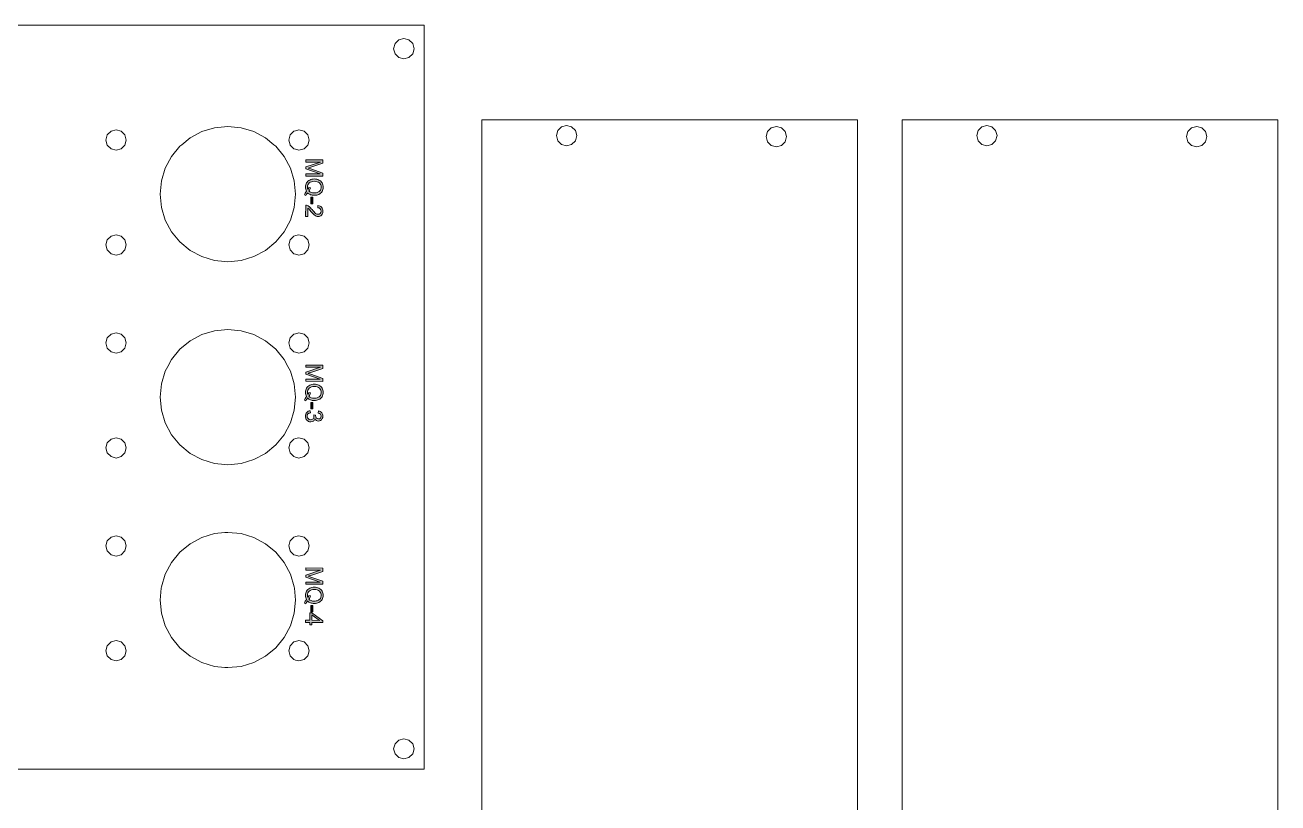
# Model space of a CAD drawing. Header units: inches. Extents: x -141 to 256, y 168 to 398.
# Drawn here: x 70.7 to 255.7, y 283.2 to 398.2 of the extents above; entities that cross this region are included whole.
import ezdxf

# ---------------------------------------------------------------- set-up
doc = ezdxf.new("R2010")
doc.units = ezdxf.units.IN
doc.header["$MEASUREMENT"] = 0
doc.layers.add('Capa 1', color=7, linetype='Continuous')

# ---------------------------------------------------------------- blocks, each defined once
blk = doc.blocks.new('block 10')
at = {"layer": 'Capa 1', "true_color": 0x575756}
h = blk.add_hatch(color=251, dxfattribs=at)
h.dxf.hatch_style = 2
edge = h.paths.add_edge_path()
edge.add_spline(control_points=[(112.15, 317.99), (112.15, 317.99), (114.67, 317.98), (114.67, 317.98), (114.67, 317.98), (114.67, 317.47), (114.67, 317.47), (114.67, 317.47), (112.88, 316.88), (112.88, 316.88), (112.71, 316.83), (112.59, 316.79), (112.51, 316.76), (112.6, 316.73), (112.73, 316.69), (112.91, 316.63), (112.91, 316.63), (114.67, 316.02), (114.67, 316.02), (114.67, 316.02), (114.67, 315.57), (114.67, 315.57), (114.67, 315.57), (112.14, 315.58), (112.14, 315.58), (112.14, 315.58), (112.14, 315.9), (112.14, 315.9), (112.14, 315.9), (114.25, 315.89), (114.25, 315.89), (114.25, 315.89), (112.14, 316.63), (112.14, 316.63), (112.14, 316.63), (112.14, 316.93), (112.14, 316.93), (112.14, 316.93), (114.3, 317.66), (114.3, 317.66), (114.3, 317.66), (112.15, 317.66), (112.15, 317.66), (112.15, 317.66), (112.15, 317.99), (112.15, 317.99)], knot_values=[0, 0, 0, 0, 1, 1, 1, 2, 2, 2, 3, 3, 3, 4, 4, 4, 5, 5, 5, 6, 6, 6, 7, 7, 7, 8, 8, 8, 9, 9, 9, 10, 10, 10, 11, 11, 11, 12, 12, 12, 13, 13, 13, 14, 14, 14, 15, 15, 15, 15], degree=3, periodic=1)
h = blk.add_hatch(color=251, dxfattribs=at)
h.dxf.hatch_style = 2
edge = h.paths.add_edge_path()
edge.add_spline(control_points=[(112.4, 313.12), (112.3, 312.97), (112.22, 312.82), (112.17, 312.69), (112.17, 312.69), (111.93, 312.79), (111.93, 312.79), (112, 312.97), (112.1, 313.15), (112.25, 313.33), (112.14, 313.52), (112.09, 313.73), (112.09, 313.95), (112.09, 314.18), (112.15, 314.39), (112.26, 314.58), (112.37, 314.76), (112.53, 314.9), (112.73, 315), (112.93, 315.1), (113.15, 315.15), (113.4, 315.15), (113.65, 315.15), (113.88, 315.1), (114.08, 315), (114.29, 314.9), (114.44, 314.75), (114.55, 314.57), (114.65, 314.38), (114.71, 314.17), (114.71, 313.94), (114.7, 313.71), (114.65, 313.5), (114.54, 313.31), (114.43, 313.12), (114.27, 312.98), (114.07, 312.88), (113.87, 312.79), (113.65, 312.74), (113.4, 312.74), (113.19, 312.74), (113, 312.77), (112.84, 312.83), (112.67, 312.9), (112.52, 312.99), (112.4, 313.12)], knot_values=[0, 0, 0, 0, 1, 1, 1, 2, 2, 2, 3, 3, 3, 4, 4, 4, 5, 5, 5, 6, 6, 6, 7, 7, 7, 8, 8, 8, 9, 9, 9, 10, 10, 10, 11, 11, 11, 12, 12, 12, 13, 13, 13, 14, 14, 14, 15, 15, 15, 15], degree=3, periodic=1)
edge = h.paths.add_edge_path()
edge.add_spline(control_points=[(112.83, 313.86), (112.78, 313.66), (112.7, 313.5), (112.59, 313.38), (112.77, 313.18), (113.04, 313.08), (113.4, 313.08), (113.6, 313.08), (113.78, 313.12), (113.93, 313.18), (114.09, 313.25), (114.2, 313.35), (114.29, 313.49), (114.37, 313.62), (114.42, 313.77), (114.42, 313.94), (114.42, 314.19), (114.33, 314.39), (114.16, 314.56), (113.99, 314.72), (113.74, 314.81), (113.4, 314.81), (113.07, 314.81), (112.82, 314.73), (112.64, 314.57), (112.47, 314.41), (112.38, 314.2), (112.38, 313.95), (112.38, 313.83), (112.4, 313.71), (112.44, 313.61), (112.51, 313.71), (112.56, 313.82), (112.59, 313.94), (112.59, 313.94), (112.83, 313.86), (112.83, 313.86)], knot_values=[0, 0, 0, 0, 1, 1, 1, 2, 2, 2, 3, 3, 3, 4, 4, 4, 5, 5, 5, 6, 6, 6, 7, 7, 7, 8, 8, 8, 9, 9, 9, 10, 10, 10, 11, 11, 11, 12, 12, 12, 12], degree=3, periodic=1)
h = blk.add_hatch(color=251, dxfattribs=at)
h.dxf.hatch_style = 2
h.paths.add_polyline_path([(112.12, 310.25), (112.73, 310.25), (112.73, 311.34), (113.01, 311.34), (114.65, 310.18), (114.65, 309.93), (113.01, 309.94), (113.01, 309.6), (112.72, 309.6), (112.73, 309.94), (112.12, 309.94)])
h.paths.add_polyline_path([(113.01, 310.25), (114.15, 310.24), (113.01, 311.04)])
h = blk.add_hatch(color=251, dxfattribs=at)
h.dxf.hatch_style = 2
h.paths.add_polyline_path([(112.89, 312.45), (113.2, 312.45), (113.2, 311.5), (112.88, 311.5)])
at = {"layer": 'Capa 1', "lineweight": 0}
for points in [[(112.12, 310.25), (112.73, 310.25), (112.73, 311.34), (113.01, 311.34), (114.65, 310.18), (114.65, 309.93), (113.01, 309.94), (113.01, 309.6), (112.72, 309.6), (112.73, 309.94), (112.12, 309.94), (112.12, 310.25)], [(112.89, 312.45), (113.2, 312.45), (113.2, 311.5), (112.88, 311.5), (112.89, 312.45)], [(113.01, 310.25), (114.15, 310.24), (113.01, 311.04), (113.01, 310.25)]]:
    blk.add_lwpolyline(points, dxfattribs=at)
for points, knots in [([(112.15, 317.99), (112.15, 317.99), (114.67, 317.98), (114.67, 317.98), (114.67, 317.98), (114.67, 317.47), (114.67, 317.47), (114.67, 317.47), (112.88, 316.88), (112.88, 316.88), (112.71, 316.83), (112.59, 316.79), (112.51, 316.76), (112.6, 316.73), (112.73, 316.69), (112.91, 316.63), (112.91, 316.63), (114.67, 316.02), (114.67, 316.02), (114.67, 316.02), (114.67, 315.57), (114.67, 315.57), (114.67, 315.57), (112.14, 315.58), (112.14, 315.58), (112.14, 315.58), (112.14, 315.9), (112.14, 315.9), (112.14, 315.9), (114.25, 315.89), (114.25, 315.89), (114.25, 315.89), (112.14, 316.63), (112.14, 316.63), (112.14, 316.63), (112.14, 316.93), (112.14, 316.93), (112.14, 316.93), (114.3, 317.66), (114.3, 317.66), (114.3, 317.66), (112.15, 317.66), (112.15, 317.66), (112.15, 317.66), (112.15, 317.99), (112.15, 317.99)], [0, 0, 0, 0, 1, 1, 1, 2, 2, 2, 3, 3, 3, 4, 4, 4, 5, 5, 5, 6, 6, 6, 7, 7, 7, 8, 8, 8, 9, 9, 9, 10, 10, 10, 11, 11, 11, 12, 12, 12, 13, 13, 13, 14, 14, 14, 15, 15, 15, 15]), ([(112.4, 313.12), (112.3, 312.97), (112.22, 312.82), (112.17, 312.69), (112.17, 312.69), (111.93, 312.79), (111.93, 312.79), (112, 312.97), (112.1, 313.15), (112.25, 313.33), (112.14, 313.52), (112.09, 313.73), (112.09, 313.95), (112.09, 314.18), (112.15, 314.39), (112.26, 314.58), (112.37, 314.76), (112.53, 314.9), (112.73, 315), (112.93, 315.1), (113.15, 315.15), (113.4, 315.15), (113.65, 315.15), (113.88, 315.1), (114.08, 315), (114.29, 314.9), (114.44, 314.75), (114.55, 314.57), (114.65, 314.38), (114.71, 314.17), (114.71, 313.94), (114.7, 313.71), (114.65, 313.5), (114.54, 313.31), (114.43, 313.12), (114.27, 312.98), (114.07, 312.88), (113.87, 312.79), (113.65, 312.74), (113.4, 312.74), (113.19, 312.74), (113, 312.77), (112.84, 312.83), (112.67, 312.9), (112.52, 312.99), (112.4, 313.12)], [0, 0, 0, 0, 1, 1, 1, 2, 2, 2, 3, 3, 3, 4, 4, 4, 5, 5, 5, 6, 6, 6, 7, 7, 7, 8, 8, 8, 9, 9, 9, 10, 10, 10, 11, 11, 11, 12, 12, 12, 13, 13, 13, 14, 14, 14, 15, 15, 15, 15]), ([(112.83, 313.86), (112.78, 313.66), (112.7, 313.5), (112.59, 313.38), (112.77, 313.18), (113.04, 313.08), (113.4, 313.08), (113.6, 313.08), (113.78, 313.12), (113.93, 313.18), (114.09, 313.25), (114.2, 313.35), (114.29, 313.49), (114.37, 313.62), (114.42, 313.77), (114.42, 313.94), (114.42, 314.19), (114.33, 314.39), (114.16, 314.56), (113.99, 314.72), (113.74, 314.81), (113.4, 314.81), (113.07, 314.81), (112.82, 314.73), (112.64, 314.57), (112.47, 314.41), (112.38, 314.2), (112.38, 313.95), (112.38, 313.83), (112.4, 313.71), (112.44, 313.61), (112.51, 313.71), (112.56, 313.82), (112.59, 313.94), (112.59, 313.94), (112.83, 313.86), (112.83, 313.86)], [0, 0, 0, 0, 1, 1, 1, 2, 2, 2, 3, 3, 3, 4, 4, 4, 5, 5, 5, 6, 6, 6, 7, 7, 7, 8, 8, 8, 9, 9, 9, 10, 10, 10, 11, 11, 11, 12, 12, 12, 12])]:
    blk.add_open_spline(points, degree=3, knots=knots, dxfattribs=at)
blk = doc.blocks.new('block 11')
at = {"layer": 'Capa 1', "true_color": 0x575756}
h = blk.add_hatch(color=251, dxfattribs=at)
h.dxf.hatch_style = 2
edge = h.paths.add_edge_path()
edge.add_spline(control_points=[(112.15, 347.99), (112.15, 347.99), (114.67, 347.98), (114.67, 347.98), (114.67, 347.98), (114.67, 347.47), (114.67, 347.47), (114.67, 347.47), (112.88, 346.88), (112.88, 346.88), (112.71, 346.83), (112.59, 346.79), (112.51, 346.76), (112.6, 346.73), (112.73, 346.69), (112.91, 346.63), (112.91, 346.63), (114.67, 346.02), (114.67, 346.02), (114.67, 346.02), (114.67, 345.57), (114.67, 345.57), (114.67, 345.57), (112.14, 345.58), (112.14, 345.58), (112.14, 345.58), (112.14, 345.9), (112.14, 345.9), (112.14, 345.9), (114.25, 345.89), (114.25, 345.89), (114.25, 345.89), (112.14, 346.63), (112.14, 346.63), (112.14, 346.63), (112.14, 346.93), (112.14, 346.93), (112.14, 346.93), (114.3, 347.66), (114.3, 347.66), (114.3, 347.66), (112.15, 347.66), (112.15, 347.66), (112.15, 347.66), (112.15, 347.99), (112.15, 347.99)], knot_values=[0, 0, 0, 0, 1, 1, 1, 2, 2, 2, 3, 3, 3, 4, 4, 4, 5, 5, 5, 6, 6, 6, 7, 7, 7, 8, 8, 8, 9, 9, 9, 10, 10, 10, 11, 11, 11, 12, 12, 12, 13, 13, 13, 14, 14, 14, 15, 15, 15, 15], degree=3, periodic=1)
h = blk.add_hatch(color=251, dxfattribs=at)
h.dxf.hatch_style = 2
edge = h.paths.add_edge_path()
edge.add_spline(control_points=[(112.4, 343.12), (112.3, 342.97), (112.22, 342.82), (112.17, 342.69), (112.17, 342.69), (111.93, 342.79), (111.93, 342.79), (112, 342.97), (112.1, 343.15), (112.25, 343.33), (112.14, 343.52), (112.09, 343.73), (112.09, 343.95), (112.09, 344.18), (112.15, 344.39), (112.26, 344.58), (112.37, 344.76), (112.53, 344.9), (112.73, 345), (112.93, 345.1), (113.15, 345.15), (113.4, 345.15), (113.65, 345.15), (113.88, 345.1), (114.08, 345), (114.29, 344.9), (114.44, 344.75), (114.55, 344.57), (114.65, 344.38), (114.71, 344.17), (114.71, 343.94), (114.7, 343.71), (114.65, 343.5), (114.54, 343.31), (114.43, 343.12), (114.27, 342.98), (114.07, 342.88), (113.87, 342.79), (113.65, 342.74), (113.4, 342.74), (113.19, 342.74), (113, 342.77), (112.84, 342.83), (112.67, 342.9), (112.52, 342.99), (112.4, 343.12)], knot_values=[0, 0, 0, 0, 1, 1, 1, 2, 2, 2, 3, 3, 3, 4, 4, 4, 5, 5, 5, 6, 6, 6, 7, 7, 7, 8, 8, 8, 9, 9, 9, 10, 10, 10, 11, 11, 11, 12, 12, 12, 13, 13, 13, 14, 14, 14, 15, 15, 15, 15], degree=3, periodic=1)
edge = h.paths.add_edge_path()
edge.add_spline(control_points=[(112.83, 343.86), (112.78, 343.66), (112.7, 343.5), (112.59, 343.38), (112.77, 343.18), (113.04, 343.08), (113.4, 343.08), (113.6, 343.08), (113.78, 343.12), (113.93, 343.18), (114.09, 343.25), (114.2, 343.35), (114.29, 343.49), (114.37, 343.62), (114.42, 343.77), (114.42, 343.94), (114.42, 344.19), (114.33, 344.39), (114.16, 344.56), (113.99, 344.72), (113.74, 344.81), (113.4, 344.81), (113.07, 344.81), (112.82, 344.73), (112.64, 344.57), (112.47, 344.41), (112.38, 344.2), (112.38, 343.95), (112.38, 343.83), (112.4, 343.71), (112.44, 343.61), (112.51, 343.71), (112.56, 343.82), (112.59, 343.94), (112.59, 343.94), (112.83, 343.86), (112.83, 343.86)], knot_values=[0, 0, 0, 0, 1, 1, 1, 2, 2, 2, 3, 3, 3, 4, 4, 4, 5, 5, 5, 6, 6, 6, 7, 7, 7, 8, 8, 8, 9, 9, 9, 10, 10, 10, 11, 11, 11, 12, 12, 12, 12], degree=3, periodic=1)
h = blk.add_hatch(color=251, dxfattribs=at)
h.dxf.hatch_style = 2
h.paths.add_polyline_path([(112.89, 342.45), (113.2, 342.45), (113.2, 341.5), (112.88, 341.5)])
h = blk.add_hatch(color=251, dxfattribs=at)
h.dxf.hatch_style = 2
edge = h.paths.add_edge_path()
edge.add_spline(control_points=[(112.79, 341.24), (112.79, 341.24), (112.83, 340.93), (112.83, 340.93), (112.66, 340.89), (112.53, 340.83), (112.45, 340.75), (112.37, 340.66), (112.33, 340.56), (112.33, 340.44), (112.33, 340.29), (112.38, 340.17), (112.48, 340.07), (112.59, 339.97), (112.71, 339.92), (112.86, 339.91), (113, 339.91), (113.12, 339.96), (113.21, 340.05), (113.31, 340.15), (113.35, 340.26), (113.35, 340.41), (113.35, 340.47), (113.34, 340.54), (113.32, 340.63), (113.32, 340.63), (113.59, 340.59), (113.59, 340.59), (113.59, 340.57), (113.59, 340.55), (113.59, 340.54), (113.59, 340.41), (113.62, 340.29), (113.69, 340.18), (113.76, 340.08), (113.86, 340.02), (114.01, 340.02), (114.12, 340.02), (114.21, 340.06), (114.29, 340.14), (114.36, 340.22), (114.4, 340.31), (114.4, 340.44), (114.4, 340.56), (114.37, 340.66), (114.29, 340.74), (114.21, 340.82), (114.1, 340.87), (113.95, 340.89), (113.95, 340.89), (114.01, 341.2), (114.01, 341.2), (114.21, 341.17), (114.37, 341.08), (114.49, 340.94), (114.6, 340.81), (114.66, 340.64), (114.66, 340.44), (114.66, 340.3), (114.63, 340.18), (114.57, 340.06), (114.51, 339.95), (114.43, 339.86), (114.33, 339.8), (114.22, 339.74), (114.11, 339.71), (114, 339.71), (113.89, 339.71), (113.79, 339.74), (113.7, 339.79), (113.61, 339.85), (113.54, 339.94), (113.49, 340.06), (113.45, 339.91), (113.38, 339.79), (113.27, 339.71), (113.16, 339.63), (113.03, 339.58), (112.87, 339.59), (112.64, 339.59), (112.46, 339.67), (112.31, 339.83), (112.15, 339.99), (112.08, 340.19), (112.08, 340.44), (112.08, 340.66), (112.14, 340.84), (112.28, 340.99), (112.41, 341.14), (112.58, 341.22), (112.79, 341.24)], knot_values=[0, 0, 0, 0, 1, 1, 1, 2, 2, 2, 3, 3, 3, 4, 4, 4, 5, 5, 5, 6, 6, 6, 7, 7, 7, 8, 8, 8, 9, 9, 9, 10, 10, 10, 11, 11, 11, 12, 12, 12, 13, 13, 13, 14, 14, 14, 15, 15, 15, 16, 16, 16, 17, 17, 17, 18, 18, 18, 19, 19, 19, 20, 20, 20, 21, 21, 21, 22, 22, 22, 23, 23, 23, 24, 24, 24, 25, 25, 25, 26, 26, 26, 27, 27, 27, 28, 28, 28, 29, 29, 29, 30, 30, 30, 30], degree=3, periodic=1)
at = {"layer": 'Capa 1', "lineweight": 0}
blk.add_lwpolyline([(112.89, 342.45), (113.2, 342.45), (113.2, 341.5), (112.88, 341.5), (112.89, 342.45)], dxfattribs=at)
for points, knots in [([(112.15, 347.99), (112.15, 347.99), (114.67, 347.98), (114.67, 347.98), (114.67, 347.98), (114.67, 347.47), (114.67, 347.47), (114.67, 347.47), (112.88, 346.88), (112.88, 346.88), (112.71, 346.83), (112.59, 346.79), (112.51, 346.76), (112.6, 346.73), (112.73, 346.69), (112.91, 346.63), (112.91, 346.63), (114.67, 346.02), (114.67, 346.02), (114.67, 346.02), (114.67, 345.57), (114.67, 345.57), (114.67, 345.57), (112.14, 345.58), (112.14, 345.58), (112.14, 345.58), (112.14, 345.9), (112.14, 345.9), (112.14, 345.9), (114.25, 345.89), (114.25, 345.89), (114.25, 345.89), (112.14, 346.63), (112.14, 346.63), (112.14, 346.63), (112.14, 346.93), (112.14, 346.93), (112.14, 346.93), (114.3, 347.66), (114.3, 347.66), (114.3, 347.66), (112.15, 347.66), (112.15, 347.66), (112.15, 347.66), (112.15, 347.99), (112.15, 347.99)], [0, 0, 0, 0, 1, 1, 1, 2, 2, 2, 3, 3, 3, 4, 4, 4, 5, 5, 5, 6, 6, 6, 7, 7, 7, 8, 8, 8, 9, 9, 9, 10, 10, 10, 11, 11, 11, 12, 12, 12, 13, 13, 13, 14, 14, 14, 15, 15, 15, 15]), ([(112.4, 343.12), (112.3, 342.97), (112.22, 342.82), (112.17, 342.69), (112.17, 342.69), (111.93, 342.79), (111.93, 342.79), (112, 342.97), (112.1, 343.15), (112.25, 343.33), (112.14, 343.52), (112.09, 343.73), (112.09, 343.95), (112.09, 344.18), (112.15, 344.39), (112.26, 344.58), (112.37, 344.76), (112.53, 344.9), (112.73, 345), (112.93, 345.1), (113.15, 345.15), (113.4, 345.15), (113.65, 345.15), (113.88, 345.1), (114.08, 345), (114.29, 344.9), (114.44, 344.75), (114.55, 344.57), (114.65, 344.38), (114.71, 344.17), (114.71, 343.94), (114.7, 343.71), (114.65, 343.5), (114.54, 343.31), (114.43, 343.12), (114.27, 342.98), (114.07, 342.88), (113.87, 342.79), (113.65, 342.74), (113.4, 342.74), (113.19, 342.74), (113, 342.77), (112.84, 342.83), (112.67, 342.9), (112.52, 342.99), (112.4, 343.12)], [0, 0, 0, 0, 1, 1, 1, 2, 2, 2, 3, 3, 3, 4, 4, 4, 5, 5, 5, 6, 6, 6, 7, 7, 7, 8, 8, 8, 9, 9, 9, 10, 10, 10, 11, 11, 11, 12, 12, 12, 13, 13, 13, 14, 14, 14, 15, 15, 15, 15]), ([(112.83, 343.86), (112.78, 343.66), (112.7, 343.5), (112.59, 343.38), (112.77, 343.18), (113.04, 343.08), (113.4, 343.08), (113.6, 343.08), (113.78, 343.12), (113.93, 343.18), (114.09, 343.25), (114.2, 343.35), (114.29, 343.49), (114.37, 343.62), (114.42, 343.77), (114.42, 343.94), (114.42, 344.19), (114.33, 344.39), (114.16, 344.56), (113.99, 344.72), (113.74, 344.81), (113.4, 344.81), (113.07, 344.81), (112.82, 344.73), (112.64, 344.57), (112.47, 344.41), (112.38, 344.2), (112.38, 343.95), (112.38, 343.83), (112.4, 343.71), (112.44, 343.61), (112.51, 343.71), (112.56, 343.82), (112.59, 343.94), (112.59, 343.94), (112.83, 343.86), (112.83, 343.86)], [0, 0, 0, 0, 1, 1, 1, 2, 2, 2, 3, 3, 3, 4, 4, 4, 5, 5, 5, 6, 6, 6, 7, 7, 7, 8, 8, 8, 9, 9, 9, 10, 10, 10, 11, 11, 11, 12, 12, 12, 12]), ([(112.79, 341.24), (112.79, 341.24), (112.83, 340.93), (112.83, 340.93), (112.66, 340.89), (112.53, 340.83), (112.45, 340.75), (112.37, 340.66), (112.33, 340.56), (112.33, 340.44), (112.33, 340.29), (112.38, 340.17), (112.48, 340.07), (112.59, 339.97), (112.71, 339.92), (112.86, 339.91), (113, 339.91), (113.12, 339.96), (113.21, 340.05), (113.31, 340.15), (113.35, 340.26), (113.35, 340.41), (113.35, 340.47), (113.34, 340.54), (113.32, 340.63), (113.32, 340.63), (113.59, 340.59), (113.59, 340.59), (113.59, 340.57), (113.59, 340.55), (113.59, 340.54), (113.59, 340.41), (113.62, 340.29), (113.69, 340.18), (113.76, 340.08), (113.86, 340.02), (114.01, 340.02), (114.12, 340.02), (114.21, 340.06), (114.29, 340.14), (114.36, 340.22), (114.4, 340.31), (114.4, 340.44), (114.4, 340.56), (114.37, 340.66), (114.29, 340.74), (114.21, 340.82), (114.1, 340.87), (113.95, 340.89), (113.95, 340.89), (114.01, 341.2), (114.01, 341.2), (114.21, 341.17), (114.37, 341.08), (114.49, 340.94), (114.6, 340.81), (114.66, 340.64), (114.66, 340.44), (114.66, 340.3), (114.63, 340.18), (114.57, 340.06), (114.51, 339.95), (114.43, 339.86), (114.33, 339.8), (114.22, 339.74), (114.11, 339.71), (114, 339.71), (113.89, 339.71), (113.79, 339.74), (113.7, 339.79), (113.61, 339.85), (113.54, 339.94), (113.49, 340.06), (113.45, 339.91), (113.38, 339.79), (113.27, 339.71), (113.16, 339.63), (113.03, 339.58), (112.87, 339.59), (112.64, 339.59), (112.46, 339.67), (112.31, 339.83), (112.15, 339.99), (112.08, 340.19), (112.08, 340.44), (112.08, 340.66), (112.14, 340.84), (112.28, 340.99), (112.41, 341.14), (112.58, 341.22), (112.79, 341.24)], [0, 0, 0, 0, 1, 1, 1, 2, 2, 2, 3, 3, 3, 4, 4, 4, 5, 5, 5, 6, 6, 6, 7, 7, 7, 8, 8, 8, 9, 9, 9, 10, 10, 10, 11, 11, 11, 12, 12, 12, 13, 13, 13, 14, 14, 14, 15, 15, 15, 16, 16, 16, 17, 17, 17, 18, 18, 18, 19, 19, 19, 20, 20, 20, 21, 21, 21, 22, 22, 22, 23, 23, 23, 24, 24, 24, 25, 25, 25, 26, 26, 26, 27, 27, 27, 28, 28, 28, 29, 29, 29, 30, 30, 30, 30])]:
    blk.add_open_spline(points, degree=3, knots=knots, dxfattribs=at)
blk = doc.blocks.new('block 16')
at = {"layer": 'Capa 1', "true_color": 0x575756}
h = blk.add_hatch(color=251, dxfattribs=at)
h.dxf.hatch_style = 2
edge = h.paths.add_edge_path()
edge.add_spline(control_points=[(112.15, 378.32), (112.15, 378.32), (114.67, 378.32), (114.67, 378.32), (114.67, 378.32), (114.67, 377.81), (114.67, 377.81), (114.67, 377.81), (112.88, 377.22), (112.88, 377.22), (112.71, 377.17), (112.59, 377.13), (112.51, 377.1), (112.6, 377.07), (112.73, 377.03), (112.91, 376.97), (112.91, 376.97), (114.67, 376.35), (114.67, 376.35), (114.67, 376.35), (114.67, 375.91), (114.67, 375.91), (114.67, 375.91), (112.14, 375.91), (112.14, 375.91), (112.14, 375.91), (112.14, 376.24), (112.14, 376.24), (112.14, 376.24), (114.25, 376.23), (114.25, 376.23), (114.25, 376.23), (112.14, 376.97), (112.14, 376.97), (112.14, 376.97), (112.14, 377.27), (112.14, 377.27), (112.14, 377.27), (114.3, 377.99), (114.3, 377.99), (114.3, 377.99), (112.15, 378), (112.15, 378), (112.15, 378), (112.15, 378.32), (112.15, 378.32)], knot_values=[0, 0, 0, 0, 1, 1, 1, 2, 2, 2, 3, 3, 3, 4, 4, 4, 5, 5, 5, 6, 6, 6, 7, 7, 7, 8, 8, 8, 9, 9, 9, 10, 10, 10, 11, 11, 11, 12, 12, 12, 13, 13, 13, 14, 14, 14, 15, 15, 15, 15], degree=3, periodic=1)
h = blk.add_hatch(color=251, dxfattribs=at)
h.dxf.hatch_style = 2
edge = h.paths.add_edge_path()
edge.add_spline(control_points=[(112.4, 373.46), (112.3, 373.31), (112.22, 373.16), (112.17, 373.03), (112.17, 373.03), (111.93, 373.13), (111.93, 373.13), (112, 373.31), (112.1, 373.49), (112.25, 373.67), (112.14, 373.86), (112.09, 374.07), (112.09, 374.29), (112.09, 374.52), (112.15, 374.73), (112.26, 374.91), (112.37, 375.1), (112.53, 375.24), (112.73, 375.34), (112.93, 375.44), (113.15, 375.49), (113.4, 375.49), (113.65, 375.49), (113.88, 375.44), (114.08, 375.34), (114.29, 375.23), (114.44, 375.09), (114.55, 374.9), (114.65, 374.72), (114.71, 374.51), (114.71, 374.28), (114.7, 374.04), (114.65, 373.83), (114.54, 373.65), (114.43, 373.46), (114.27, 373.32), (114.07, 373.22), (113.87, 373.12), (113.65, 373.07), (113.4, 373.08), (113.19, 373.08), (113, 373.11), (112.84, 373.17), (112.67, 373.24), (112.52, 373.33), (112.4, 373.46)], knot_values=[0, 0, 0, 0, 1, 1, 1, 2, 2, 2, 3, 3, 3, 4, 4, 4, 5, 5, 5, 6, 6, 6, 7, 7, 7, 8, 8, 8, 9, 9, 9, 10, 10, 10, 11, 11, 11, 12, 12, 12, 13, 13, 13, 14, 14, 14, 15, 15, 15, 15], degree=3, periodic=1)
edge = h.paths.add_edge_path()
edge.add_spline(control_points=[(112.83, 374.19), (112.78, 374), (112.7, 373.84), (112.59, 373.72), (112.77, 373.52), (113.04, 373.42), (113.4, 373.42), (113.6, 373.42), (113.78, 373.45), (113.93, 373.52), (114.09, 373.59), (114.2, 373.69), (114.29, 373.83), (114.37, 373.96), (114.42, 374.11), (114.42, 374.28), (114.42, 374.53), (114.33, 374.73), (114.16, 374.9), (113.99, 375.06), (113.74, 375.14), (113.4, 375.15), (113.07, 375.15), (112.82, 375.07), (112.64, 374.91), (112.47, 374.74), (112.38, 374.54), (112.38, 374.28), (112.38, 374.16), (112.4, 374.05), (112.44, 373.95), (112.51, 374.05), (112.56, 374.16), (112.59, 374.28), (112.59, 374.28), (112.83, 374.19), (112.83, 374.19)], knot_values=[0, 0, 0, 0, 1, 1, 1, 2, 2, 2, 3, 3, 3, 4, 4, 4, 5, 5, 5, 6, 6, 6, 7, 7, 7, 8, 8, 8, 9, 9, 9, 10, 10, 10, 11, 11, 11, 12, 12, 12, 12], degree=3, periodic=1)
h = blk.add_hatch(color=251, dxfattribs=at)
h.dxf.hatch_style = 2
h.paths.add_polyline_path([(112.89, 372.79), (113.2, 372.79), (113.2, 371.83), (112.88, 371.84)])
h = blk.add_hatch(color=251, dxfattribs=at)
h.dxf.hatch_style = 2
edge = h.paths.add_edge_path()
edge.add_spline(control_points=[(112.42, 369.95), (112.42, 369.95), (112.12, 369.95), (112.12, 369.95), (112.12, 369.95), (112.13, 371.62), (112.13, 371.62), (112.2, 371.62), (112.27, 371.61), (112.34, 371.58), (112.45, 371.54), (112.57, 371.47), (112.68, 371.38), (112.79, 371.28), (112.91, 371.15), (113.06, 370.97), (113.28, 370.7), (113.46, 370.51), (113.59, 370.41), (113.72, 370.32), (113.85, 370.27), (113.96, 370.27), (114.09, 370.27), (114.19, 370.31), (114.27, 370.4), (114.36, 370.49), (114.4, 370.6), (114.4, 370.74), (114.4, 370.89), (114.36, 371.01), (114.27, 371.1), (114.18, 371.19), (114.06, 371.24), (113.9, 371.24), (113.9, 371.24), (113.93, 371.56), (113.93, 371.56), (114.17, 371.53), (114.35, 371.45), (114.47, 371.31), (114.6, 371.17), (114.66, 370.97), (114.66, 370.73), (114.66, 370.49), (114.59, 370.3), (114.46, 370.16), (114.32, 370.02), (114.15, 369.95), (113.95, 369.95), (113.85, 369.95), (113.75, 369.97), (113.66, 370.01), (113.56, 370.05), (113.46, 370.12), (113.35, 370.22), (113.24, 370.32), (113.09, 370.48), (112.91, 370.7), (112.75, 370.89), (112.65, 371), (112.59, 371.06), (112.53, 371.11), (112.48, 371.15), (112.42, 371.19), (112.42, 371.19), (112.42, 369.95), (112.42, 369.95)], knot_values=[0, 0, 0, 0, 1, 1, 1, 2, 2, 2, 3, 3, 3, 4, 4, 4, 5, 5, 5, 6, 6, 6, 7, 7, 7, 8, 8, 8, 9, 9, 9, 10, 10, 10, 11, 11, 11, 12, 12, 12, 13, 13, 13, 14, 14, 14, 15, 15, 15, 16, 16, 16, 17, 17, 17, 18, 18, 18, 19, 19, 19, 20, 20, 20, 21, 21, 21, 22, 22, 22, 22], degree=3, periodic=1)
at = {"layer": 'Capa 1', "lineweight": 0}
blk.add_lwpolyline([(112.89, 372.79), (113.2, 372.79), (113.2, 371.83), (112.88, 371.84), (112.89, 372.79)], dxfattribs=at)
for points, knots in [([(112.15, 378.32), (112.15, 378.32), (114.67, 378.32), (114.67, 378.32), (114.67, 378.32), (114.67, 377.81), (114.67, 377.81), (114.67, 377.81), (112.88, 377.22), (112.88, 377.22), (112.71, 377.17), (112.59, 377.13), (112.51, 377.1), (112.6, 377.07), (112.73, 377.03), (112.91, 376.97), (112.91, 376.97), (114.67, 376.35), (114.67, 376.35), (114.67, 376.35), (114.67, 375.91), (114.67, 375.91), (114.67, 375.91), (112.14, 375.91), (112.14, 375.91), (112.14, 375.91), (112.14, 376.24), (112.14, 376.24), (112.14, 376.24), (114.25, 376.23), (114.25, 376.23), (114.25, 376.23), (112.14, 376.97), (112.14, 376.97), (112.14, 376.97), (112.14, 377.27), (112.14, 377.27), (112.14, 377.27), (114.3, 377.99), (114.3, 377.99), (114.3, 377.99), (112.15, 378), (112.15, 378), (112.15, 378), (112.15, 378.32), (112.15, 378.32)], [0, 0, 0, 0, 1, 1, 1, 2, 2, 2, 3, 3, 3, 4, 4, 4, 5, 5, 5, 6, 6, 6, 7, 7, 7, 8, 8, 8, 9, 9, 9, 10, 10, 10, 11, 11, 11, 12, 12, 12, 13, 13, 13, 14, 14, 14, 15, 15, 15, 15]), ([(112.4, 373.46), (112.3, 373.31), (112.22, 373.16), (112.17, 373.03), (112.17, 373.03), (111.93, 373.13), (111.93, 373.13), (112, 373.31), (112.1, 373.49), (112.25, 373.67), (112.14, 373.86), (112.09, 374.07), (112.09, 374.29), (112.09, 374.52), (112.15, 374.73), (112.26, 374.91), (112.37, 375.1), (112.53, 375.24), (112.73, 375.34), (112.93, 375.44), (113.15, 375.49), (113.4, 375.49), (113.65, 375.49), (113.88, 375.44), (114.08, 375.34), (114.29, 375.23), (114.44, 375.09), (114.55, 374.9), (114.65, 374.72), (114.71, 374.51), (114.71, 374.28), (114.7, 374.04), (114.65, 373.83), (114.54, 373.65), (114.43, 373.46), (114.27, 373.32), (114.07, 373.22), (113.87, 373.12), (113.65, 373.07), (113.4, 373.08), (113.19, 373.08), (113, 373.11), (112.84, 373.17), (112.67, 373.24), (112.52, 373.33), (112.4, 373.46)], [0, 0, 0, 0, 1, 1, 1, 2, 2, 2, 3, 3, 3, 4, 4, 4, 5, 5, 5, 6, 6, 6, 7, 7, 7, 8, 8, 8, 9, 9, 9, 10, 10, 10, 11, 11, 11, 12, 12, 12, 13, 13, 13, 14, 14, 14, 15, 15, 15, 15]), ([(112.83, 374.19), (112.78, 374), (112.7, 373.84), (112.59, 373.72), (112.77, 373.52), (113.04, 373.42), (113.4, 373.42), (113.6, 373.42), (113.78, 373.45), (113.93, 373.52), (114.09, 373.59), (114.2, 373.69), (114.29, 373.83), (114.37, 373.96), (114.42, 374.11), (114.42, 374.28), (114.42, 374.53), (114.33, 374.73), (114.16, 374.9), (113.99, 375.06), (113.74, 375.14), (113.4, 375.15), (113.07, 375.15), (112.82, 375.07), (112.64, 374.91), (112.47, 374.74), (112.38, 374.54), (112.38, 374.28), (112.38, 374.16), (112.4, 374.05), (112.44, 373.95), (112.51, 374.05), (112.56, 374.16), (112.59, 374.28), (112.59, 374.28), (112.83, 374.19), (112.83, 374.19)], [0, 0, 0, 0, 1, 1, 1, 2, 2, 2, 3, 3, 3, 4, 4, 4, 5, 5, 5, 6, 6, 6, 7, 7, 7, 8, 8, 8, 9, 9, 9, 10, 10, 10, 11, 11, 11, 12, 12, 12, 12]), ([(112.42, 369.95), (112.42, 369.95), (112.12, 369.95), (112.12, 369.95), (112.12, 369.95), (112.13, 371.62), (112.13, 371.62), (112.2, 371.62), (112.27, 371.61), (112.34, 371.58), (112.45, 371.54), (112.57, 371.47), (112.68, 371.38), (112.79, 371.28), (112.91, 371.15), (113.06, 370.97), (113.28, 370.7), (113.46, 370.51), (113.59, 370.41), (113.72, 370.32), (113.85, 370.27), (113.96, 370.27), (114.09, 370.27), (114.19, 370.31), (114.27, 370.4), (114.36, 370.49), (114.4, 370.6), (114.4, 370.74), (114.4, 370.89), (114.36, 371.01), (114.27, 371.1), (114.18, 371.19), (114.06, 371.24), (113.9, 371.24), (113.9, 371.24), (113.93, 371.56), (113.93, 371.56), (114.17, 371.53), (114.35, 371.45), (114.47, 371.31), (114.6, 371.17), (114.66, 370.97), (114.66, 370.73), (114.66, 370.49), (114.59, 370.3), (114.46, 370.16), (114.32, 370.02), (114.15, 369.95), (113.95, 369.95), (113.85, 369.95), (113.75, 369.97), (113.66, 370.01), (113.56, 370.05), (113.46, 370.12), (113.35, 370.22), (113.24, 370.32), (113.09, 370.48), (112.91, 370.7), (112.75, 370.89), (112.65, 371), (112.59, 371.06), (112.53, 371.11), (112.48, 371.15), (112.42, 371.19), (112.42, 371.19), (112.42, 369.95), (112.42, 369.95)], [0, 0, 0, 0, 1, 1, 1, 2, 2, 2, 3, 3, 3, 4, 4, 4, 5, 5, 5, 6, 6, 6, 7, 7, 7, 8, 8, 8, 9, 9, 9, 10, 10, 10, 11, 11, 11, 12, 12, 12, 13, 13, 13, 14, 14, 14, 15, 15, 15, 16, 16, 16, 17, 17, 17, 18, 18, 18, 19, 19, 19, 20, 20, 20, 21, 21, 21, 22, 22, 22, 22])]:
    blk.add_open_spline(points, degree=3, knots=knots, dxfattribs=at)

msp = doc.modelspace()

# ---------------------------------------------------------------- linework, layer by layer
at = {"layer": 'Capa 1', "lineweight": 0}
for points in [[(65.63, 398.25), (81.62, 398.25), (81.63, 398.25), (81.63, 398.25), (82.62, 398.25), (85.63, 398.25), (90.62, 398.25), (110.63, 398.25), (112.63, 398.25), (113.63, 398.25), (113.63, 398.25), (125.12, 398.25), (128.13, 398.25), (129.63, 398.25), (129.63, 289.75), (129.63, 288.25), (128.63, 288.25), (125.12, 288.25), (113.63, 288.25), (112.63, 288.25), (90.62, 288.25), (82.62, 288.25), (81.62, 288.25), (80.63, 288.25), (80.63, 288.25), (65.63, 288.25)], [(127.38, 396.05), (126.63, 396.25), (125.87, 396.05), (125.32, 395.5), (125.12, 394.75), (125.32, 394), (125.87, 393.45), (126.63, 393.24), (127.38, 393.45), (127.93, 394), (128.13, 394.75), (127.93, 395.5), (127.38, 396.05)], [(110.44, 371.3), (110.63, 373.25), (110.44, 375.2), (109.87, 377.08), (108.94, 378.8), (107.7, 380.32), (107.42, 380.55), (106.18, 381.57), (104.45, 382.49), (102.58, 383.06), (100.63, 383.25), (98.68, 383.06), (96.8, 382.49), (95.07, 381.57), (93.83, 380.55), (93.55, 380.32), (92.31, 378.8), (91.38, 377.08), (90.82, 375.2), (90.62, 373.25), (90.82, 371.3), (91.38, 369.42), (92.31, 367.69), (93.55, 366.18), (95.07, 364.93), (96.8, 364.01), (98.68, 363.44), (100.16, 363.29), (100.63, 363.25), (102.58, 363.44), (104.45, 364.01), (106.18, 364.93), (107.7, 366.18), (108.94, 367.69), (109.87, 369.42), (110.44, 371.3)], [(193.66, 360.06), (193.66, 360.92), (193.66, 380.25), (193.66, 384.25), (183.16, 384.25), (180.16, 384.25), (169.45, 384.25), (168.94, 384.25), (167.42, 384.25), (152.16, 384.25), (149.16, 384.25), (144.47, 384.25), (142.95, 384.25), (142.2, 384.25), (138.16, 384.25), (138.16, 168.25), (142.2, 168.25), (149.16, 168.25), (169.45, 168.25), (180.16, 168.25), (193.66, 168.25), (193.66, 168.75), (193.66, 360.06), (193.66, 360.06)], [(151.41, 380.6), (151.96, 381.15), (152.16, 381.9), (151.96, 382.65), (151.41, 383.2), (150.66, 383.4), (149.91, 383.2), (149.36, 382.65), (149.16, 381.9), (149.36, 381.15), (149.91, 380.6), (150.66, 380.4), (151.41, 380.6)], [(180.91, 380.45), (181.66, 380.25), (182.41, 380.45), (182.96, 381), (183.16, 381.75), (182.96, 382.5), (182.41, 383.05), (181.66, 383.25), (180.91, 383.05), (180.36, 382.5), (180.16, 381.75), (180.36, 381), (180.91, 380.45)], [(255.75, 360.06), (255.75, 360.92), (255.75, 380.25), (255.75, 384.25), (245.25, 384.25), (242.25, 384.25), (231.53, 384.25), (231.03, 384.25), (229.51, 384.25), (214.25, 384.25), (211.25, 384.25), (206.56, 384.25), (205.04, 384.25), (204.29, 384.25), (200.25, 384.25), (200.25, 168.25), (204.29, 168.25), (211.25, 168.25), (231.53, 168.25), (242.25, 168.25), (255.75, 168.25), (255.75, 168.75), (255.75, 360.06), (255.75, 360.06)], [(213.5, 380.6), (214.05, 381.15), (214.25, 381.9), (214.05, 382.65), (213.5, 383.2), (212.75, 383.4), (212, 383.2), (211.45, 382.65), (211.25, 381.9), (211.45, 381.15), (212, 380.6), (212.75, 380.4), (213.5, 380.6)], [(243, 380.45), (243.75, 380.25), (244.5, 380.45), (245.05, 381), (245.25, 381.75), (245.05, 382.5), (244.5, 383.05), (243.75, 383.25), (243, 383.05), (242.45, 382.5), (242.25, 381.75), (242.45, 381), (243, 380.45)], [(84.13, 379.75), (84.88, 379.95), (85.43, 380.5), (85.63, 381.25), (85.43, 382), (84.88, 382.55), (84.13, 382.75), (83.37, 382.55), (82.82, 382), (82.62, 381.25), (82.82, 380.5), (83.37, 379.95), (84.13, 379.75)], [(110.37, 382.55), (109.82, 382), (109.62, 381.25), (109.81, 380.55), (109.82, 380.5), (109.93, 380.39), (110.37, 379.95), (110.63, 379.88), (111.13, 379.75), (111.88, 379.95), (112.43, 380.5), (112.63, 381.25), (112.43, 382), (111.88, 382.55), (111.13, 382.75), (110.63, 382.62), (110.37, 382.55)], [(84.13, 364.25), (84.88, 364.45), (85.43, 365), (85.63, 365.75), (85.43, 366.5), (84.88, 367.05), (84.13, 367.25), (83.37, 367.05), (82.82, 366.5), (82.62, 365.75), (82.82, 365), (83.37, 364.45), (84.13, 364.25)], [(111.88, 367.05), (111.13, 367.25), (110.63, 367.12), (110.37, 367.05), (109.82, 366.5), (109.62, 365.75), (109.67, 365.59), (109.82, 365), (110.37, 364.45), (110.63, 364.38), (111.13, 364.25), (111.88, 364.45), (112.43, 365), (112.63, 365.75), (112.43, 366.5), (111.88, 367.05)], [(85.43, 352), (84.88, 352.55), (84.13, 352.75), (83.37, 352.55), (82.82, 352), (82.62, 351.25), (82.82, 350.5), (83.37, 349.95), (84.13, 349.74), (84.88, 349.95), (85.43, 350.5), (85.63, 351.25), (85.43, 352)], [(107.7, 350.32), (106.18, 351.56), (104.45, 352.49), (102.58, 353.06), (100.63, 353.25), (98.68, 353.06), (96.8, 352.49), (95.07, 351.56), (93.55, 350.32), (92.31, 348.81), (91.76, 347.78), (91.38, 347.08), (90.82, 345.2), (90.62, 343.25), (90.82, 341.3), (91.38, 339.42), (92.31, 337.69), (93.55, 336.18), (95.07, 334.93), (96.8, 334.01), (98.68, 333.44), (100.16, 333.29), (100.63, 333.25), (102.58, 333.44), (104.45, 334.01), (106.18, 334.93), (107.7, 336.18), (108.94, 337.69), (109.87, 339.42), (110.44, 341.3), (110.63, 343.25), (110.44, 345.2), (109.87, 347.08), (109.49, 347.78), (108.94, 348.81), (107.7, 350.32)], [(112.43, 352), (111.88, 352.55), (111.13, 352.75), (110.63, 352.62), (110.37, 352.55), (109.82, 352), (109.62, 351.25), (109.82, 350.5), (110.37, 349.95), (110.63, 349.88), (111.13, 349.74), (111.88, 349.95), (112.43, 350.5), (112.63, 351.25), (112.43, 352)], [(85.63, 335.75), (85.43, 336.5), (84.88, 337.05), (84.13, 337.25), (83.37, 337.05), (82.82, 336.5), (82.62, 335.75), (82.82, 335), (83.37, 334.45), (84.13, 334.24), (84.88, 334.45), (85.43, 335), (85.63, 335.75)], [(111.13, 334.24), (111.88, 334.45), (112.43, 335), (112.63, 335.75), (112.43, 336.5), (111.88, 337.05), (111.13, 337.25), (110.63, 337.12), (110.37, 337.05), (109.82, 336.5), (109.62, 335.75), (109.67, 335.59), (109.82, 335), (110.37, 334.45), (110.63, 334.38), (111.13, 334.24)], [(83.37, 319.95), (84.13, 319.74), (84.88, 319.95), (85.43, 320.5), (85.63, 321.25), (85.43, 322), (84.88, 322.55), (84.13, 322.75), (83.37, 322.55), (82.82, 322), (82.62, 321.25), (82.82, 320.5), (83.37, 319.95)], [(106.18, 321.56), (104.45, 322.49), (102.58, 323.06), (100.63, 323.25), (100.16, 323.21), (98.68, 323.06), (96.8, 322.49), (95.07, 321.56), (93.55, 320.32), (92.31, 318.81), (91.38, 317.08), (90.82, 315.2), (90.8, 315.02), (90.62, 313.25), (90.82, 311.3), (91.38, 309.42), (92.31, 307.69), (93.55, 306.17), (95.07, 304.93), (96.8, 304.01), (98.68, 303.44), (100.16, 303.29), (100.63, 303.25), (102.58, 303.44), (104.45, 304.01), (106.18, 304.93), (107.7, 306.17), (108.94, 307.69), (109.87, 309.42), (110.44, 311.3), (110.63, 313.25), (110.45, 315.02), (110.44, 315.2), (109.87, 317.08), (108.94, 318.81), (107.7, 320.32), (106.18, 321.56)], [(110.37, 319.95), (110.63, 319.88), (111.13, 319.74), (111.88, 319.95), (112.43, 320.5), (112.63, 321.25), (112.43, 322), (111.88, 322.55), (111.13, 322.75), (110.63, 322.62), (110.37, 322.55), (109.82, 322), (109.78, 321.85), (109.62, 321.25), (109.82, 320.5), (109.93, 320.39), (110.37, 319.95)], [(84.88, 307.05), (84.13, 307.25), (83.37, 307.05), (82.82, 306.5), (82.62, 305.75), (82.82, 305), (83.37, 304.45), (84.13, 304.25), (84.88, 304.45), (85.43, 305), (85.63, 305.75), (85.43, 306.5), (84.88, 307.05)], [(110.37, 304.45), (110.63, 304.38), (111.13, 304.25), (111.88, 304.45), (112.43, 305), (112.63, 305.75), (112.43, 306.5), (111.88, 307.05), (111.13, 307.25), (110.63, 307.12), (110.37, 307.05), (109.82, 306.5), (109.62, 305.75), (109.67, 305.59), (109.82, 305), (110.37, 304.45)], [(125.87, 292.55), (125.32, 292), (125.12, 291.25), (125.32, 290.5), (125.87, 289.95), (126.63, 289.75), (127.38, 289.95), (127.93, 290.5), (128.13, 291.25), (127.93, 292), (127.38, 292.55), (126.63, 292.75), (125.87, 292.55)]]:
    msp.add_lwpolyline(points, dxfattribs=at)

# ---------------------------------------------------------------- block references
at = {"layer": 'Capa 1'}
for name in ['block 16', 'block 11', 'block 10']:
    msp.add_blockref(name, (0, 0), dxfattribs=at)

doc.saveas('drawing.dxf')
